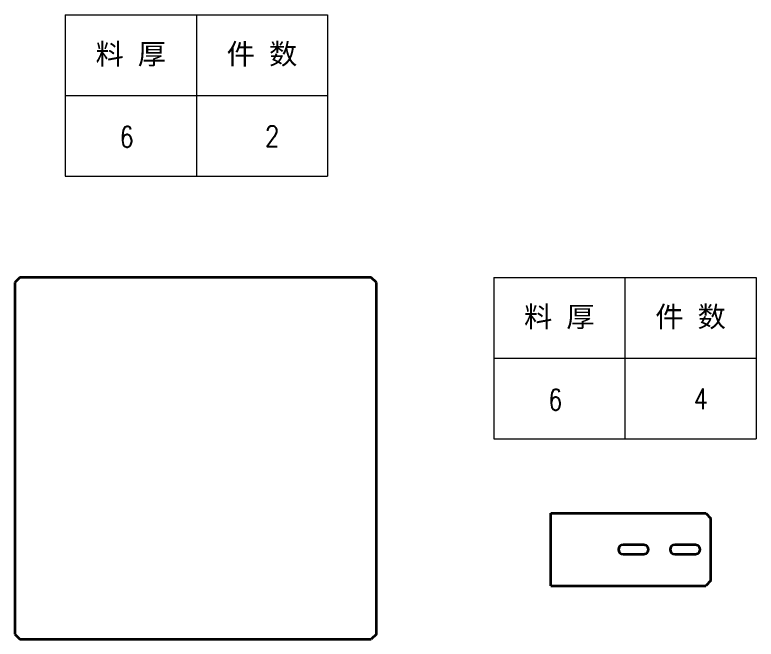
# Model space of a CAD drawing. Header units: millimetres. Extents: x 1333 to 190452, y -42879 to -5704.
# Drawn here: x 189256 to 189974, y -16524 to -15920 of the extents above; entities that cross this region are included whole.
import ezdxf
from ezdxf.enums import TextEntityAlignment as Align

# ---------------------------------------------------------------- set-up
doc = ezdxf.new("R2010")
doc.units = ezdxf.units.MM
doc.header["$LTSCALE"] = 0.5
doc.layers.add('标注线', color=3, linetype='Continuous', lineweight=18)
doc.styles.add('DIM', font='romans.shx', dxfattribs={"width": 0.8, "bigfont": 'bigfont.shx'})
doc.styles.get("Standard").update_dxf_attribs({"font": 'simplex.shx'})

# ---------------------------------------------------------------- blocks, each defined once
blk = doc.blocks.new('*T483')
at = {"color": 0, "linetype": 'ByBlock', "lineweight": -2, "transparency": 16777216}
for p, q in [((0, 0), (127, 0)), ((0, 0), (0, -78)), ((63.5, 0), (63.5, -78)), ((127, 0), (127, -78)), ((0, -39), (127, -39)), ((0, -78), (127, -78))]:
    blk.add_line(p, q, dxfattribs=at)
at = {"color": 0, "transparency": 16777216, "char_height": 10, "width": 60.5, "attachment_point": 5}
for s, insert in [('{\\fSimSun|b0|i0|c134|p2;料 厚}', (31.75, -19.5)), ('{\\fSimSun|b0|i0|c134|p2;件 数}', (95.25, -19.5))]:
    blk.add_mtext(s, dxfattribs=dict(at, insert=insert))
blk = doc.blocks.new('拆图参数')
blk.add_blockref('*T483', (-63.5, 78))
at = {"style": 'DIM', "width": 0.8}
blk.add_attdef('6', text='', height=10, dxfattribs=at).set_placement((-37.13, 18.91), align=Align.MIDDLE_LEFT)
blk.add_attdef('1', text='', height=10, dxfattribs=at).set_placement((36.65, 19.27), align=Align.MIDDLE_CENTER)

msp = doc.modelspace()

# ---------------------------------------------------------------- linework, layer by layer
at = {"color": 7, "lineweight": 35, "ltscale": 0.176777}
for p, q in [((189261.202, -16173.78), (189256.202, -16178.78)), ((189606.202, -16178.78), (189601.202, -16173.78)), ((189924.869, -16402.007), (189929.869, -16407.007)), ((189929.869, -16467.007), (189924.869, -16472.007)), ((189256.202, -16518.78), (189261.202, -16523.78)), ((189606.202, -16518.78), (189601.202, -16523.78))]:
    msp.add_line(p, q, dxfattribs=at)
at = {"color": 7, "lineweight": 35}
for p, q in [((189601.202, -16173.78), (189261.202, -16173.78)), ((189256.202, -16178.78), (189256.202, -16518.78)), ((189606.202, -16518.78), (189606.202, -16178.78)), ((189774.869, -16402.007), (189924.869, -16402.007)), ((189774.869, -16472.007), (189774.869, -16402.007)), ((189929.869, -16467.007), (189929.869, -16407.007)), ((189864.869, -16432.507), (189844.869, -16432.507)), ((189914.869, -16432.507), (189894.869, -16432.507)), ((189844.869, -16441.507), (189864.869, -16441.507)), ((189894.869, -16441.507), (189914.869, -16441.507)), ((189774.869, -16472.007), (189924.869, -16472.007)), ((189261.202, -16523.78), (189601.202, -16523.78)), ((189346.202, -16523.78), (189396.202, -16523.78))]:
    msp.add_line(p, q, dxfattribs=at)
at = {"color": 7, "lineweight": 35, "ltscale": 0.25}
msp.add_line((189396.202, -16523.78), (189406.202, -16523.78), dxfattribs=at)
at = {"color": 7, "lineweight": 35}
for centre, start, end in [((189844.869, -16437.007), 90.000003, 269.999997), ((189864.869, -16437.007), 269.999997, 90.000003), ((189894.869, -16437.007), 90.000003, 269.999997), ((189914.869, -16437.007), 269.999997, 90.000003)]:
    msp.add_arc(centre, 4.5, start, end, dxfattribs=at)

# ---------------------------------------------------------------- block references
at = {"layer": '标注线', "xscale": 2, "yscale": 2, "zscale": 2}
for p, values in [((189431.918, -16075.634), {'1': '2', '6': '6'}), ((189846.655, -16329.857), {'1': '4', '6': '6'})]:
    msp.add_blockref('拆图参数', p, dxfattribs=at).add_auto_attribs(values)

doc.saveas('drawing.dxf')
